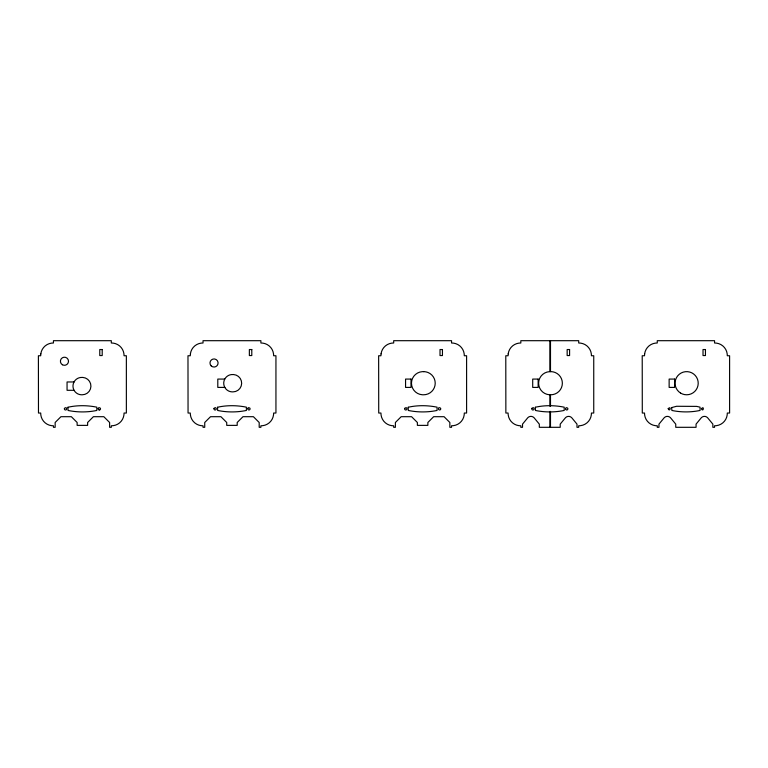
<?xml version="1.0" encoding="UTF-8"?>
<svg xmlns="http://www.w3.org/2000/svg" width="768" height="768" viewBox="0 0 768 768"><rect width="100%" height="100%" fill="white"/><g stroke="black" fill="none" stroke-linecap="round" stroke-linejoin="round"><path stroke-width="1.15" d="M98.179 408.662L98.266 408.355A1.162 1.162 0 0 1 99.168 407.664L100.272 408.125A1.162 1.162 0 0 1 99.187 409.978M565.565 408.662L565.651 408.355A1.162 1.162 0 0 1 566.554 407.664L567.648 408.125A1.162 1.162 0 0 1 566.563 409.978L565.786 409.526A1.162 1.162 0 0 1 565.555 408.662M549.917 371.645L549.446 371.654A11.578 11.578 0 0 0 538.618 383.213A11.578 11.578 0 0 0 549.466 394.762L550.781 394.781A11.578 11.578 0 0 0 562.358 383.194A11.578 11.578 0 0 0 550.771 371.626L549.917 371.645L549.917 340.694M224.765 379.075L217.795 379.075L217.795 387.408L224.803 387.408M74.026 381.965L67.056 381.965L67.056 390.298L74.064 390.298M99.178 409.978L98.4 409.526A1.162 1.162 0 0 1 98.179 408.662M224.698 387.226L224.976 387.706A8.678 8.678 0 0 0 231.83 391.862L232.963 391.882A8.688 8.688 0 0 0 241.661 383.482A8.688 8.688 0 0 0 233.53 374.534L231.283 374.602A8.678 8.678 0 0 0 224.976 378.71L224.698 379.2A8.678 8.678 0 0 0 224.707 387.226M550.493 340.694L550.493 371.645M550.493 394.771L550.493 406.214M550.493 411.418L550.493 427.306M549.917 394.771L549.917 406.214M549.917 411.418L549.917 427.306M671.654 407.587L671.885 410.458C680.966 412.378 690.979 412.397 700.051 410.448L700.042 407.174L696.701 406.387L676.541 406.282L671.654 407.587M701.414 408.662C703.277 412.934 704.63 405.101 701.414 408.662M40.819 353.827L40.694 355.747L38.4 355.747L38.477 413.04L40.694 413.04L40.819 414.95A12.442 12.442 0 0 0 51.533 425.664L53.443 425.789L53.443 427.306L55.152 427.306L55.152 422.486L60.941 416.698L71.357 416.698L77.136 422.486L77.136 425.376L87.619 425.376L87.619 422.486L93.408 416.698L103.824 416.698L109.613 422.486L109.613 427.306L111.312 427.306L111.312 425.789L113.232 425.664A12.442 12.442 0 0 0 123.936 414.95L124.061 413.04L126.365 413.04L126.365 355.747L124.061 355.747L123.936 353.827A12.442 12.442 0 0 0 113.232 343.123L111.312 342.998L111.312 340.694L53.443 340.694L53.443 342.998L51.533 343.123A12.442 12.442 0 0 0 40.819 353.827M190.406 353.827L190.272 355.747L187.978 355.747L188.054 413.04L190.272 413.04L190.406 414.95A12.442 12.442 0 0 0 201.11 425.664L203.03 425.789L203.03 427.306L204.73 427.306L204.73 422.486L210.518 416.698L220.934 416.698L226.723 422.486L226.723 425.376L237.197 425.376L237.197 422.486L242.986 416.698L253.402 416.698L259.19 422.486L259.19 427.306L260.899 427.306L260.899 425.789L262.81 425.664A12.442 12.442 0 0 0 273.523 414.95L273.648 413.04L275.942 413.04L275.942 355.747L273.648 355.747L273.523 353.827A12.442 12.442 0 0 0 262.81 343.123L260.899 342.998L260.899 340.694L203.03 340.694L203.03 342.998L201.11 343.123A12.442 12.442 0 0 0 190.406 353.827M381.062 353.827L380.938 355.747L378.643 355.747L378.72 413.04L380.938 413.04L381.062 414.95A12.442 12.442 0 0 0 391.776 425.664L393.686 425.789L393.686 427.306L395.395 427.306L395.395 422.486L401.174 416.698L411.59 416.698L417.379 422.486L417.379 425.376L427.862 425.376L427.862 422.486L433.651 416.698L444.067 416.698L449.846 422.486L449.846 427.306L451.555 427.306L451.555 425.789L453.466 425.664A12.442 12.442 0 0 0 464.179 414.95L464.304 413.04L466.598 413.04L466.598 355.747L464.304 355.747L464.179 353.827A12.442 12.442 0 0 0 453.466 343.123L451.555 342.998L451.555 340.694L393.686 340.694L393.686 342.998L391.776 343.123A12.442 12.442 0 0 0 381.062 353.827M508.205 353.827L508.08 355.747L505.786 355.747L505.862 413.04L508.08 413.04L508.205 414.95A12.442 12.442 0 0 0 518.918 425.664L520.829 425.789L520.829 427.306L522.528 427.306L522.528 424.118L527.875 417.629A4.31 4.31 0 0 1 533.971 417.629L539.318 424.118L539.318 427.306L560.208 427.306L560.208 424.118L565.555 417.629A4.31 4.31 0 0 1 571.651 417.629L576.989 424.118L576.989 427.306L578.698 427.306L578.698 425.789L580.608 425.664A12.442 12.442 0 0 0 591.322 414.95L591.446 413.04L593.741 413.04L593.741 355.747L591.446 355.747L591.322 353.827A12.442 12.442 0 0 0 580.608 343.123L578.698 342.998L578.698 340.694L520.829 340.694L520.829 342.998L518.918 343.123A12.442 12.442 0 0 0 508.205 353.827M644.64 353.827L644.515 355.747L642.221 355.747L642.298 413.04L644.515 413.04L644.64 414.95A12.442 12.442 0 0 0 655.354 425.664L657.264 425.789L657.264 427.306L658.963 427.306L658.963 424.118L664.31 417.629A4.31 4.31 0 0 1 670.406 417.629L675.744 424.118L675.744 427.306L696.067 427.306L696.067 424.118L701.405 417.629A4.31 4.31 0 0 1 707.501 417.629L712.848 424.118L712.848 427.306L714.557 427.306L714.557 425.789L716.467 425.664A12.442 12.442 0 0 0 727.181 414.95L727.306 413.04L729.6 413.04L729.6 355.747L727.306 355.747L727.181 353.827A12.442 12.442 0 0 0 716.467 343.123L714.557 342.998L714.557 340.694L657.264 340.694L657.264 342.998L655.354 343.123A12.442 12.442 0 0 0 644.64 353.827M668.198 408.662C669.888 412.877 671.674 405.187 668.198 408.662M64.454 408.374L64.387 408.662A1.171 1.171 0 0 0 65.376 409.978L65.981 409.901A1.171 1.171 0 0 0 66.691 408.653L66.451 408.096A1.171 1.171 0 0 0 65.702 407.664L64.454 408.374M214.042 408.374L213.965 408.662A1.171 1.171 0 0 0 214.963 409.978L215.558 409.901A1.171 1.171 0 0 0 216.269 408.653L216.029 408.096A1.171 1.171 0 0 0 215.28 407.664L214.042 408.374M404.698 408.374L404.621 408.662A1.171 1.171 0 0 0 405.619 409.978L406.224 409.901A1.171 1.171 0 0 0 406.934 408.653L406.694 408.096A1.171 1.171 0 0 0 405.946 407.664L404.698 408.374M531.84 408.374L531.763 408.662A1.171 1.171 0 0 0 532.762 409.978L533.366 409.901A1.171 1.171 0 0 0 534.077 408.653L533.837 408.096A1.171 1.171 0 0 0 533.088 407.664L531.84 408.374M247.843 408.355L247.757 408.662A1.19 1.19 0 0 0 247.987 409.526L248.755 409.978A1.162 1.162 0 0 0 249.85 408.125L248.746 407.664A1.162 1.162 0 0 0 247.843 408.355M438.509 408.355L438.422 408.662A1.19 1.19 0 0 0 438.643 409.526L439.421 409.978A1.162 1.162 0 0 0 440.506 408.125L439.411 407.664A1.162 1.162 0 0 0 438.499 408.355M67.968 407.251L68.064 410.458C77.338 412.397 87.552 412.416 96.816 410.448L96.806 407.174C87.514 405.264 77.203 405.12 67.968 407.251M217.555 407.251L217.651 410.458C226.915 412.397 237.13 412.416 246.394 410.448L246.384 407.174C237.091 405.264 226.79 405.12 217.555 407.251M408.211 407.251L408.307 410.458C417.581 412.397 427.786 412.416 437.059 410.448L437.05 407.174C427.757 405.264 417.446 405.12 408.211 407.251M535.354 407.251L535.45 410.458C544.723 412.397 554.928 412.416 564.202 410.448L564.182 407.174C554.89 405.264 544.589 405.12 535.354 407.251M74.227 381.61L73.958 382.09A8.678 8.678 0 0 0 73.968 390.125L74.237 390.605A8.678 8.678 0 0 0 81.091 394.762L82.224 394.781A8.688 8.688 0 0 0 90.922 386.381A8.688 8.688 0 0 0 82.79 377.424L80.544 377.491A8.678 8.678 0 0 0 74.237 381.61M423.629 371.635L422.304 371.654A11.578 11.578 0 0 0 411.475 383.213A11.578 11.578 0 0 0 422.323 394.762L423.648 394.781A11.578 11.578 0 0 0 435.216 383.194A11.578 11.578 0 0 0 423.629 371.626M102.202 349.536L99.773 349.536L99.773 355.555L102.202 355.555L102.202 349.536M251.789 349.536L249.36 349.536L249.36 355.555L251.789 355.555L251.789 349.536M442.445 349.536L440.016 349.536L440.016 355.555L442.445 355.555L442.445 349.536M569.587 349.536L567.158 349.536L567.158 355.555L569.587 355.555L569.587 349.536M705.446 349.536L703.018 349.536L703.018 355.555L705.446 355.555L705.446 349.536M411.005 379.075L405.562 379.075L405.562 387.408L411.005 387.408L411.005 379.075M538.147 379.075L532.704 379.075L532.704 387.408L538.147 387.408L538.147 379.075M674.573 379.075L669.139 379.075L669.139 387.408L674.573 387.408L674.573 379.075M680.534 393.043A11.578 11.578 0 0 0 698.208 383.568A11.578 11.578 0 0 0 681.158 373.008A11.578 11.578 0 0 0 680.534 393.043M211.171 365.856A4.051 4.051 0 0 0 217.949 364.032A4.051 4.051 0 0 0 212.986 359.078A4.051 4.051 0 0 0 211.171 365.856M62.429 364.762A4.051 4.051 0 0 0 68.506 361.248A4.051 4.051 0 0 0 62.429 357.744A4.051 4.051 0 0 0 62.429 364.762"/></g></svg>
